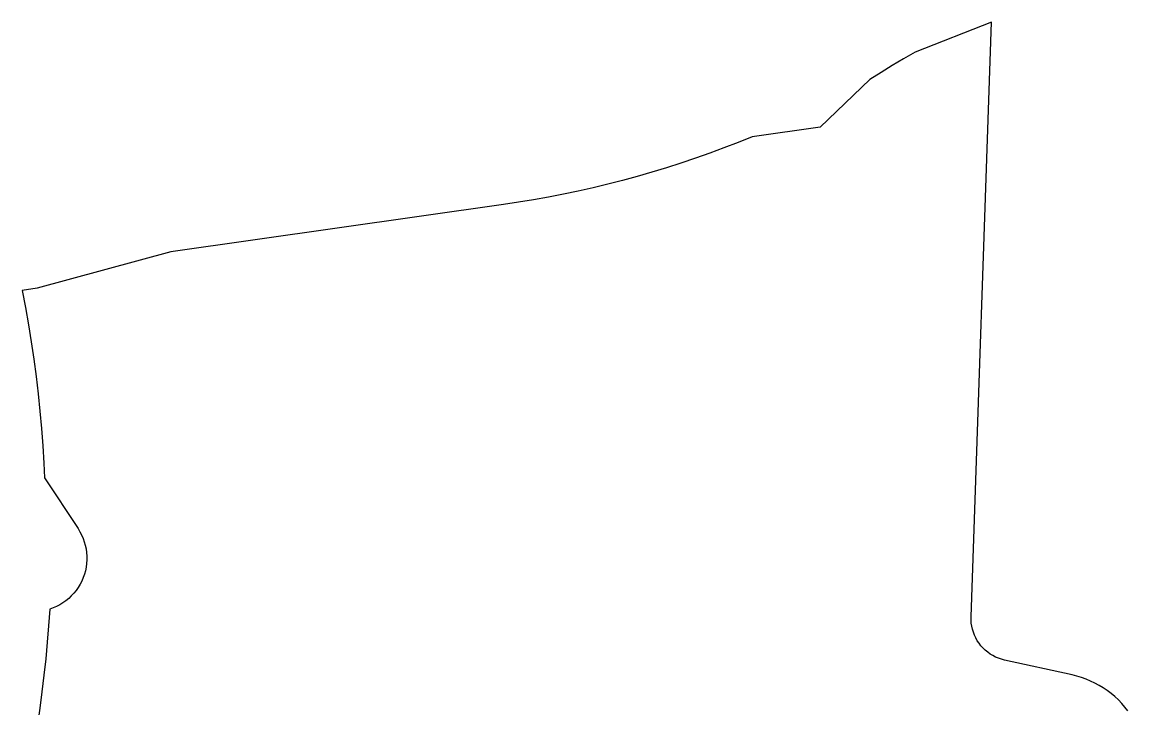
# Model space of a CAD drawing. Extents: x 301026 to 301961, y 6172667 to 6173436.
# Drawn here: x 301617.7 to 301954.7, y 6173226.9 to 6173436 of the extents above; entities that cross this region are included whole.
import ezdxf

# ---------------------------------------------------------------- set-up
doc = ezdxf.new("R2010")
doc.units = 0
doc.layers.add('Cadastre Land Parcels_SP_EXT', color=9, linetype='Continuous', lineweight=5)

msp = doc.modelspace()

# ---------------------------------------------------------------- linework, layer by layer
at = {"layer": 'Cadastre Land Parcels_SP_EXT', "color": 250, "linetype": 'Continuous', "lineweight": -3}
msp.add_lwpolyline([(301954.71, 6173226.27), (301953.79, 6173227.42), (301952.82, 6173228.52), (301951.8, 6173229.58), (301950.73, 6173230.58), (301949.6, 6173231.52), (301948.43, 6173232.41), (301947.21, 6173233.24), (301945.96, 6173234), (301944.67, 6173234.7), (301943.34, 6173235.33), (301941.99, 6173235.9), (301940.6, 6173236.39), (301939.19, 6173236.81), (301937.76, 6173237.17), (301917.1, 6173241.72), (301916.18, 6173241.96), (301915.29, 6173242.27), (301914.41, 6173242.64), (301913.56, 6173243.06), (301912.75, 6173243.55), (301911.98, 6173244.11), (301911.25, 6173244.72), (301910.56, 6173245.38), (301909.93, 6173246.07), (301909.35, 6173246.82), (301908.82, 6173247.61), (301908.35, 6173248.44), (301907.95, 6173249.3), (301907.61, 6173250.18), (301907.33, 6173251.09), (301907.12, 6173252.02), (301906.98, 6173252.96), (301906.91, 6173253.91), (301906.91, 6173254.86), (301913.13, 6173436.04), (301889.85, 6173426.9), (301886.37, 6173424.89), (301882.9, 6173422.84), (301879.47, 6173420.74), (301876.07, 6173418.6), (301860.97, 6173404.07), (301840.23, 6173401.12), (301835.94, 6173399.39), (301831.61, 6173397.72), (301827.26, 6173396.11), (301822.89, 6173394.57), (301818.5, 6173393.09), (301814.09, 6173391.68), (301809.66, 6173390.34), (301805.2, 6173389.05), (301800.73, 6173387.84), (301796.24, 6173386.68), (301791.74, 6173385.6), (301787.22, 6173384.58), (301782.68, 6173383.62), (301778.13, 6173382.74), (301773.57, 6173381.91), (301769, 6173381.16), (301764.42, 6173380.48), (301662.98, 6173366.05), (301622.31, 6173354.98), (301617.7, 6173354.32), (301618.7, 6173349.1), (301619.62, 6173343.87), (301620.47, 6173338.63), (301621.25, 6173333.38), (301621.96, 6173328.11), (301622.58, 6173322.83), (301623.14, 6173317.55), (301623.62, 6173312.25), (301624.03, 6173306.95), (301624.36, 6173301.65), (301624.53, 6173297.24), (301634.74, 6173281.75), (301635.32, 6173280.8), (301635.83, 6173279.82), (301636.28, 6173278.79), (301636.66, 6173277.75), (301636.96, 6173276.67), (301637.19, 6173275.58), (301637.34, 6173274.48), (301637.43, 6173273.37), (301637.43, 6173272.25), (301637.36, 6173271.14), (301637.21, 6173270.04), (301636.99, 6173268.94), (301636.69, 6173267.87), (301636.32, 6173266.82), (301635.88, 6173265.79), (301635.37, 6173264.8), (301634.79, 6173263.85), (301634.16, 6173262.93), (301633.46, 6173262.07), (301632.7, 6173261.25), (301631.89, 6173260.48), (301631.03, 6173259.78), (301630.12, 6173259.13), (301629.17, 6173258.54), (301628.19, 6173258.03), (301627.17, 6173257.58), (301626.12, 6173257.2), (301625.78, 6173252.16), (301625.37, 6173247.12), (301624.89, 6173242.1), (301624.36, 6173237.08), (301623.75, 6173232.06), (301623.07, 6173227.05), (301622.34, 6173222.05)], dxfattribs=at)

doc.saveas('drawing.dxf')
